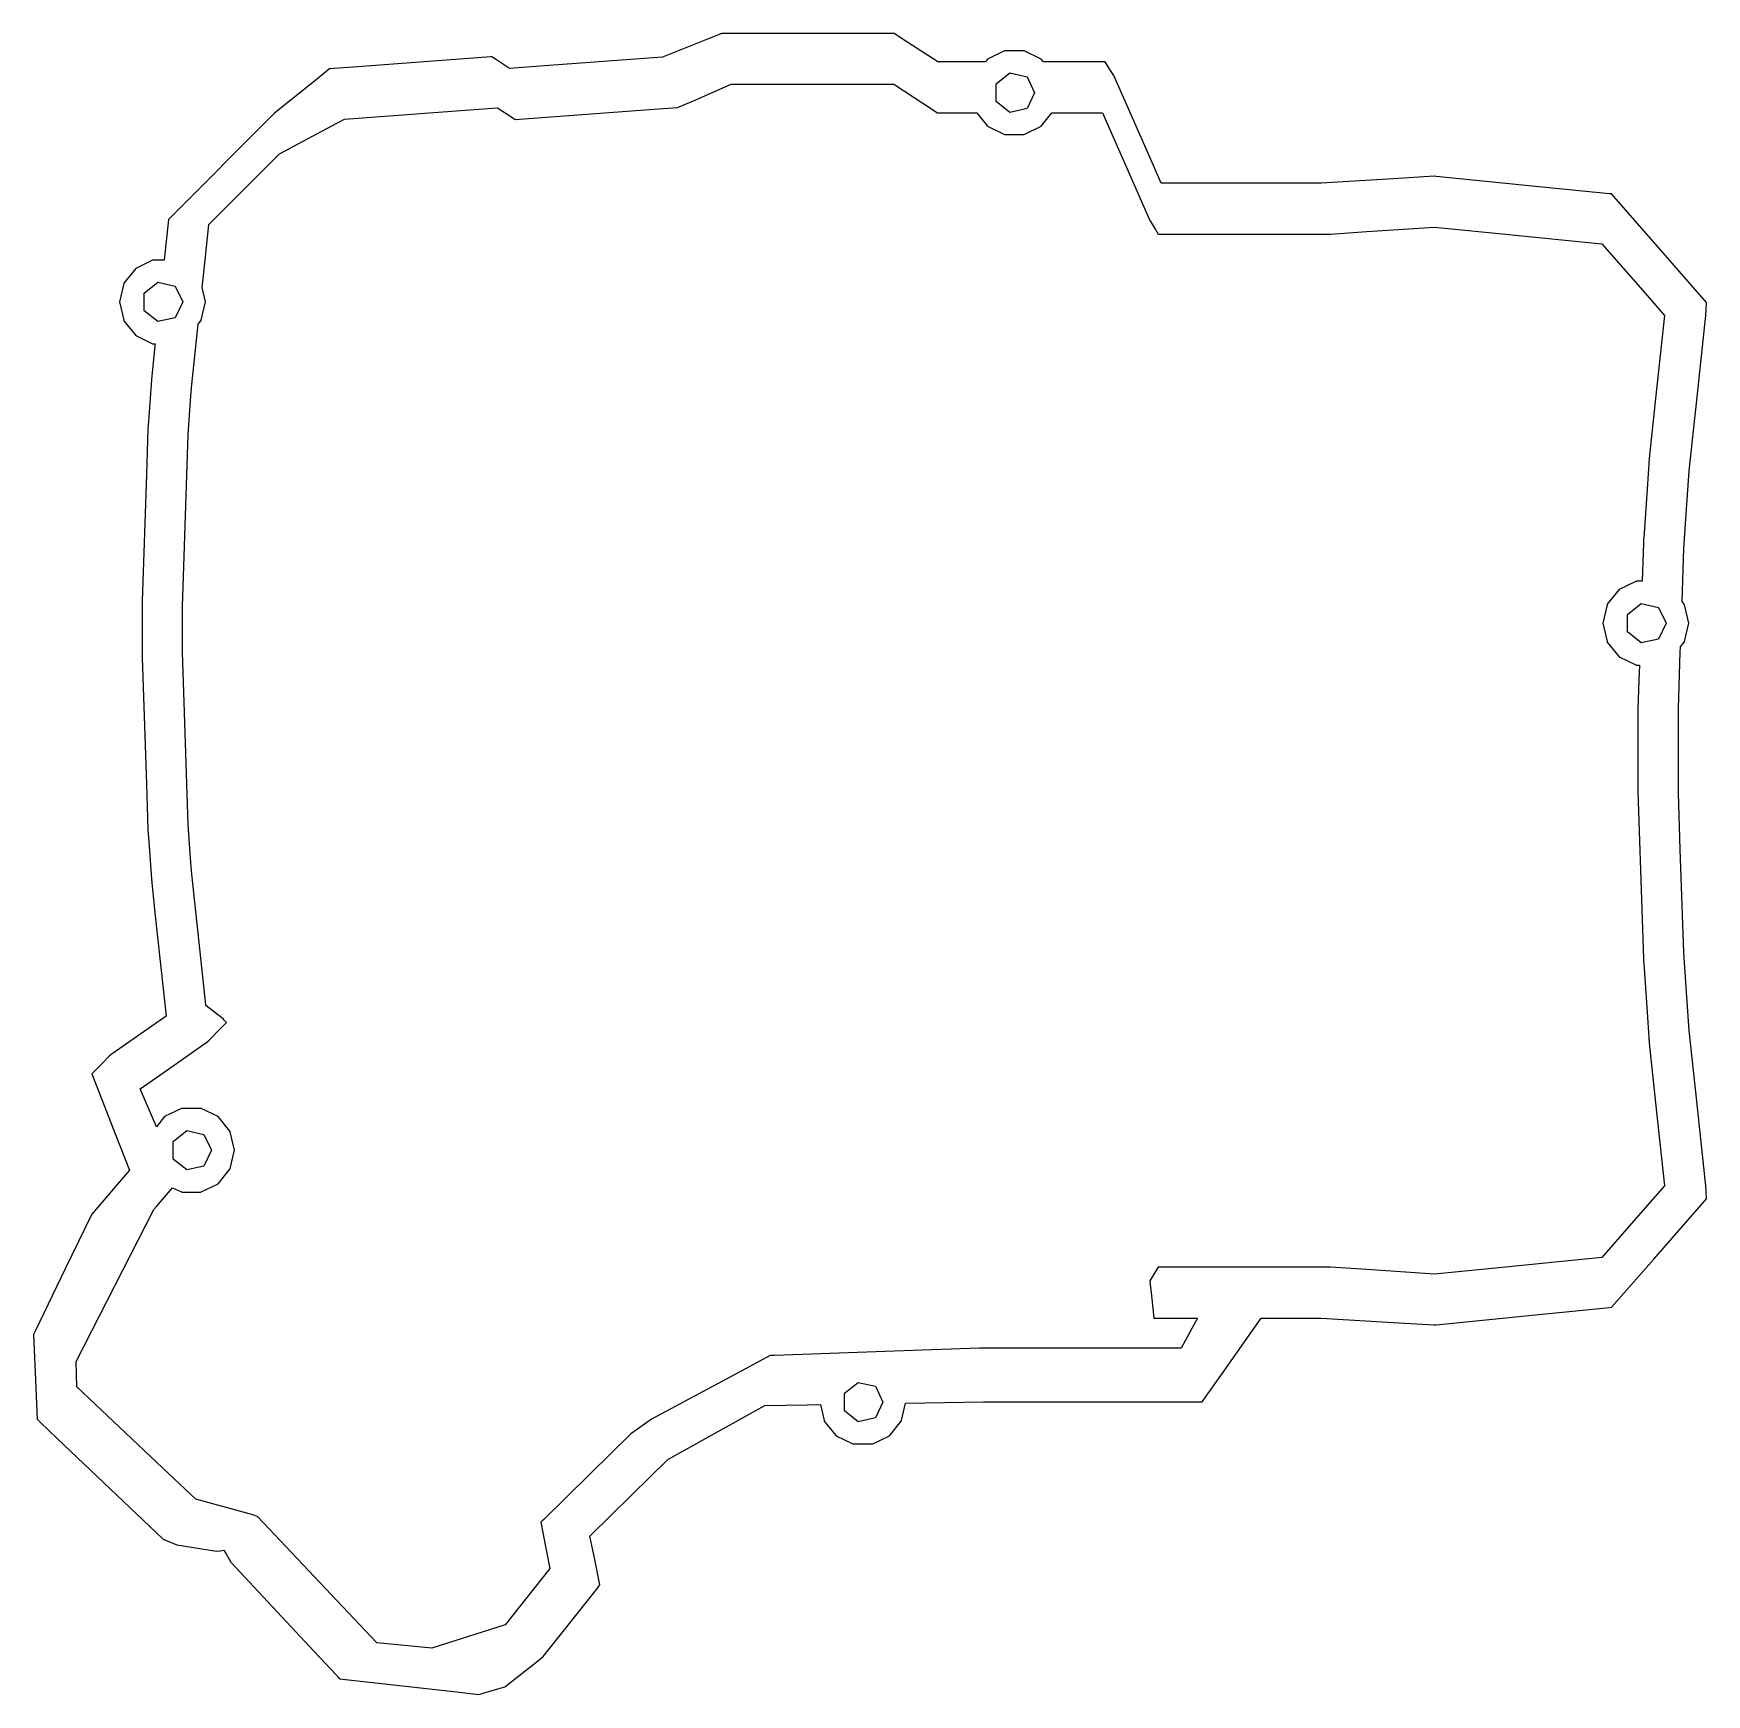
# Model space of a CAD drawing. Header units: metres. Extents: x -77 to 89, y -105 to 59.
import ezdxf

# ---------------------------------------------------------------- set-up
doc = ezdxf.new("R2010")
doc.units = ezdxf.units.M

msp = doc.modelspace()

# ---------------------------------------------------------------- linework, layer by layer
for p, q in [((-9.82343, 58.4202), (-14.2702, 56.6382)), ((-8.40341, 58.9893), (-9.82343, 58.4202)), ((-8.25381, 58.9893), (-8.40341, 58.9893)), ((-2.29021, 58.9893), (-8.25381, 58.9893)), ((8.64516, 58.9893), (-2.29021, 58.9893)), ((10.0062, 58.1042), (8.64516, 58.9893)), ((12.9819, 56.1693), (10.0062, 58.1042)), ((-31.2769, 56.6647), (-44.0049, 55.7349)), ((-31.2757, 56.6647), (-31.2769, 56.6647)), ((-31.1844, 56.6714), (-31.2757, 56.6647)), ((-30.8168, 56.4344), (-31.1844, 56.6714)), ((-31.1844, 56.6714), (-31.1844, 56.6714)), ((-30.8168, 56.4343), (-30.8168, 56.4344)), ((-29.4172, 55.5318), (-30.8168, 56.4343)), ((-14.2702, 56.6382), (-25.9664, 55.7838)), ((17.9053, 56.4522), (17.6797, 56.1693)), ((19.5793, 57.2583), (17.9053, 56.4522)), ((19.6107, 57.2734), (19.5793, 57.2583)), ((21.5034, 57.2734), (19.6107, 57.2734)), ((21.5348, 57.2583), (21.5034, 57.2734)), ((23.2088, 56.4522), (21.5348, 57.2583)), ((23.4344, 56.1693), (23.2088, 56.4522)), ((-47.2411, 55.4985), (-48.3852, 54.5705)), ((-44.0049, 55.7349), (-47.2411, 55.4985)), ((-25.9664, 55.7838), (-29.4172, 55.5318)), ((17.6797, 56.1693), (12.9819, 56.1693)), ((18.7551, 53.9948), (20.112, 55.0769)), ((20.112, 55.0769), (21.804, 54.6907)), ((21.804, 54.6907), (22.557, 53.127)), ((29.5476, 56.1693), (23.4344, 56.1693)), ((30.0798, 55.3175), (29.5476, 56.1693)), ((30.3845, 54.8299), (30.0798, 55.3175)), ((33.9439, 46.7565), (30.3845, 54.8299)), ((-48.3852, 54.5705), (-52.6845, 51.0832)), ((-11.2314, 52.3343), (-7.47972, 53.9544)), ((-7.47972, 53.9544), (4.07779, 53.9544)), ((4.07779, 53.9544), (8.60293, 53.9544)), ((8.60293, 53.9544), (11.4769, 52.0856)), ((18.7551, 52.2593), (18.7551, 53.9948)), ((22.557, 53.127), (21.804, 51.5634)), ((-45.7712, 50.5172), (-32.9278, 51.4553)), ((-32.9278, 51.4553), (-30.6242, 51.6236)), ((-30.6242, 51.6236), (-29.2018, 50.7064)), ((-28.857, 50.484), (-16.0307, 51.4209)), ((-16.0307, 51.4209), (-12.8002, 51.6568)), ((-12.8002, 51.6568), (-11.2314, 52.3343)), ((11.4769, 52.0856), (12.9397, 51.1344)), ((20.112, 51.1772), (18.7551, 52.2593)), ((21.804, 51.5634), (20.112, 51.1772)), ((-52.6845, 51.0832), (-63.1845, 40.5832)), ((-52.1845, 47.0832), (-47.0275, 49.8445)), ((-47.0275, 49.8445), (-45.7712, 50.5172)), ((-29.2018, 50.7064), (-29.2018, 50.7063)), ((-29.2018, 50.7063), (-28.857, 50.484)), ((12.9397, 51.1344), (16.8427, 51.1344)), ((16.8427, 51.1344), (17.9053, 49.8019)), ((17.9053, 49.8019), (19.5793, 48.9958)), ((21.5348, 48.9958), (23.2088, 49.8019)), ((23.2088, 49.8019), (24.2714, 51.1344)), ((24.2714, 51.1344), (24.9176, 51.1344)), ((24.9176, 51.1344), (29.2589, 51.1344)), ((29.2589, 51.1344), (31.9346, 45.0655)), ((19.5793, 48.9958), (19.6107, 48.9807)), ((19.6107, 48.9807), (21.5034, 48.9807)), ((21.5034, 48.9807), (21.5348, 48.9958)), ((-59.1845, 40.0832), (-52.1845, 47.0832)), ((35.0846, 44.1693), (33.9439, 46.7565)), ((31.9346, 45.0655), (33.9591, 40.4738)), ((62.105, 44.8543), (58.0587, 44.6065)), ((62.2902, 44.8358), (62.105, 44.8543)), ((62.301, 44.8348), (62.2902, 44.8358)), ((73.1306, 43.7566), (62.301, 44.8348)), ((40.3486, 44.1693), (35.0846, 44.1693)), ((40.552, 44.1693), (40.3486, 44.1693)), ((50.9209, 44.1693), (40.552, 44.1693)), ((58.0587, 44.6065), (50.9209, 44.1693)), ((79.4777, 43.1248), (73.1306, 43.7566)), ((79.665, 43.1061), (79.4777, 43.1248)), ((83.8457, 38.3325), (79.665, 43.1061)), ((-63.1845, 40.5832), (-63.6161, 36.5573)), ((-59.5639, 36.5442), (-59.1845, 40.0832)), ((33.9591, 40.4738), (34.5223, 39.5725)), ((55.4416, 39.3723), (62.1397, 39.8155)), ((62.1397, 39.8155), (68.1693, 39.2152)), ((34.5223, 39.5725), (34.796, 39.1344)), ((34.796, 39.1344), (46.7806, 39.1344)), ((46.7806, 39.1344), (51.6796, 39.1344)), ((51.6796, 39.1344), (51.6796, 39.1344)), ((51.6796, 39.1344), (51.8446, 39.1344)), ((51.8446, 39.1344), (55.4416, 39.3723)), ((68.1693, 39.2152), (78.7048, 38.1664)), ((78.7048, 38.1664), (78.7048, 38.1664)), ((78.7048, 38.1664), (82.7604, 33.5355)), ((89.0715, 32.3654), (83.8457, 38.3325)), ((-64.7616, 36.5422), (-66.4355, 35.7361)), ((-64.7302, 36.5573), (-64.7616, 36.5422)), ((-63.6161, 36.5573), (-64.7302, 36.5573)), ((-59.8548, 33.8305), (-59.5639, 36.5442)), ((-66.4355, 35.7361), (-67.5939, 34.2835)), ((-67.6234, 34.2223), (-68.0368, 32.4109)), ((-67.6156, 34.2562), (-67.6234, 34.2223)), ((-67.5939, 34.2835), (-67.6156, 34.2562)), ((-65.5857, 33.2787), (-64.2288, 34.3608)), ((-65.5857, 31.5432), (-65.5857, 33.2787)), ((-64.2288, 34.3608), (-62.5368, 33.9746)), ((-62.5368, 33.9746), (-61.7838, 32.4109)), ((-59.5308, 32.4109), (-59.8548, 33.8305)), ((82.7604, 33.5355), (84.9115, 31.0792)), ((-68.0368, 32.4109), (-67.6234, 30.5996)), ((-64.2288, 30.4611), (-65.5857, 31.5432)), ((-61.7838, 32.4109), (-62.5368, 30.8473)), ((-59.9442, 30.5996), (-59.5308, 32.4109)), ((89.0049, 31.0717), (89.0345, 31.6467)), ((89.0345, 31.6467), (89.0715, 32.3654)), ((-67.6234, 30.5996), (-67.6156, 30.5656)), ((-67.6156, 30.5656), (-67.5939, 30.5384)), ((-67.5939, 30.5384), (-66.4355, 29.0858)), ((-62.5368, 30.8473), (-64.2288, 30.4611)), ((-60.8831, 24.2386), (-60.2441, 30.1993)), ((-60.2441, 30.1993), (-59.9737, 30.5384)), ((-59.9737, 30.5384), (-59.952, 30.5656)), ((-59.952, 30.5656), (-59.9442, 30.5996)), ((84.9115, 31.0792), (84.0306, 22.8621)), ((88.1072, 22.6979), (88.9746, 30.7893)), ((88.9746, 30.7893), (89.0049, 31.0717)), ((88.9746, 30.7893), (88.9746, 30.7893)), ((88.9746, 30.7893), (88.9746, 30.7893)), ((-66.4355, 29.0858), (-64.7616, 28.2797)), ((-64.7616, 28.2797), (-64.7302, 28.2645)), ((-64.7302, 28.2645), (-64.5051, 28.2645)), ((-64.5051, 28.2645), (-64.5261, 28.0688)), ((-64.5261, 28.0688), (-64.8831, 24.7387)), ((-64.8831, 24.7387), (-65.1423, 21.0006)), ((-60.9617, 23.105), (-60.8831, 24.2386)), ((-61.2252, 19.3064), (-60.9617, 23.105)), ((84.0306, 22.8621), (83.3933, 16.9171)), ((87.3558, 15.6891), (88.1072, 22.6979)), ((-65.1423, 21.0006), (-65.2252, 19.8064)), ((-65.2252, 19.8064), (-65.378, 15.3198)), ((-61.6714, 6.21124), (-61.2252, 19.3064)), ((83.3933, 16.9171), (83.1829, 13.8831)), ((-65.378, 15.3198), (-65.8045, 2.80312)), ((87.0941, 11.9153), (87.3558, 15.6891)), ((87.3558, 15.6891), (87.3558, 15.6891)), ((83.1829, 13.8831), (82.8489, 9.06684)), ((86.8222, 7.99471), (87.0941, 11.9151)), ((87.0941, 11.9151), (87.0941, 11.9153)), ((82.832, 8.57112), (82.702, 4.75774)), ((82.8438, 8.91809), (82.832, 8.57112)), ((82.832, 8.57112), (82.832, 8.57112)), ((82.8489, 9.06684), (82.8438, 8.91809)), ((86.6441, 2.76731), (86.8222, 7.99471)), ((-61.8045, 2.30312), (-61.6714, 6.21124)), ((80.4082, 3.9365), (79.2498, 2.48392)), ((82.0822, 4.74262), (80.4082, 3.9365)), ((82.1136, 4.75774), (82.0822, 4.74262)), ((82.702, 4.75774), (82.1136, 4.75774)), ((-65.8045, 2.80312), (-65.8045, -2.80312)), ((-61.8045, -2.30312), (-61.8045, 2.30312)), ((79.2204, 2.4227), (78.8069, 0.61136)), ((79.2281, 2.45667), (79.2204, 2.4227)), ((79.2498, 2.48392), (79.2281, 2.45667)), ((81.258, 1.47912), (82.6149, 2.56121)), ((82.6149, 2.56121), (84.3069, 2.17502)), ((84.3069, 2.17502), (85.06, 0.61136)), ((86.8701, 2.48392), (86.6441, 2.76731)), ((86.8918, 2.45667), (86.8701, 2.48392)), ((86.8995, 2.4227), (86.8918, 2.45667)), ((87.313, 0.61136), (86.8995, 2.4227)), ((78.8069, 0.61136), (79.2204, -1.19999)), ((81.258, -0.25641), (81.258, 1.47912)), ((85.06, 0.61136), (84.3069, -0.95231)), ((86.8995, -1.19999), (87.313, 0.61136)), ((79.2204, -1.19999), (79.2281, -1.23396)), ((79.2281, -1.23396), (79.2498, -1.2612)), ((79.2498, -1.2612), (80.4082, -2.71379)), ((82.6149, -1.3385), (81.258, -0.25641)), ((84.3069, -0.95231), (82.6149, -1.3385)), ((86.4906, -1.73706), (86.8701, -1.2612)), ((86.8701, -1.2612), (86.8918, -1.23396)), ((86.8918, -1.23396), (86.8995, -1.19999)), ((-65.8045, -2.80312), (-65.378, -15.3198)), ((-61.6714, -6.21124), (-61.8045, -2.30312)), ((80.4082, -2.71379), (82.0822, -3.51991)), ((86.2841, -7.79744), (86.4733, -2.24445)), ((86.4733, -2.24409), (86.4906, -1.73706)), ((86.4733, -2.24445), (86.4733, -2.24409)), ((82.0822, -3.51991), (82.1136, -3.53503)), ((82.1136, -3.53503), (82.4195, -3.53503)), ((82.4195, -3.53503), (82.3689, -5.01936)), ((-61.2252, -19.3064), (-61.6714, -6.21124)), ((82.3689, -5.01936), (82.2695, -7.93643)), ((82.2682, -8.01441), (82.262, -8.3777)), ((82.2695, -7.93643), (82.2682, -8.01441)), ((86.2841, -16.2026), (86.2841, -7.79744)), ((82.262, -8.3777), (82.262, -15.6223)), ((-65.378, -15.3198), (-65.2252, -19.8064)), ((82.262, -15.6223), (82.2682, -15.9856)), ((82.2682, -15.9856), (82.2695, -16.0636)), ((82.2695, -16.0636), (82.3689, -18.9806)), ((86.4733, -21.7555), (86.2841, -16.2026)), ((-65.2252, -19.8064), (-65.1423, -21.0006)), ((-60.9617, -23.105), (-61.2252, -19.3064)), ((82.3689, -18.9806), (82.832, -32.5711)), ((-65.1423, -21.0006), (-64.8831, -24.7387)), ((-60.8831, -24.2386), (-60.9617, -23.105)), ((86.4733, -21.7559), (86.4733, -21.7555)), ((86.8222, -31.9947), (86.4733, -21.7559)), ((-64.8831, -24.7387), (-64.5261, -28.0688)), ((-59.5639, -36.5442), (-60.8831, -24.2386)), ((-64.5261, -28.0688), (-63.4315, -38.2789)), ((82.832, -32.5711), (82.832, -32.5711)), ((82.832, -32.5711), (82.8438, -32.9181)), ((82.8438, -32.9181), (82.8489, -33.0668)), ((82.8489, -33.0668), (83.1829, -37.8831)), ((87.0941, -35.9151), (86.8222, -31.9947)), ((87.0941, -35.9153), (87.0941, -35.9151)), ((87.3558, -39.6891), (87.0941, -35.9153)), ((-59.4918, -37.2167), (-59.5639, -36.5442)), ((-58.7618, -37.7845), (-59.4918, -37.2167)), ((-57.7778, -38.5498), (-58.7618, -37.7845)), ((83.1829, -37.8831), (83.3933, -40.9171)), ((-64.839, -39.2671), (-68.7527, -42.0149)), ((-63.4315, -38.2789), (-64.839, -39.2671)), ((-59.2005, -40.7101), (-58.0021, -39.4871)), ((-58.0021, -39.4871), (-57.4554, -38.9291)), ((-57.6685, -38.6784), (-57.7778, -38.5498)), ((-57.4554, -38.9291), (-57.6685, -38.6784)), ((-57.4554, -38.9291), (-57.4554, -38.9291)), ((88.1072, -46.6979), (87.3558, -39.6891)), ((87.3558, -39.6891), (87.3558, -39.6891)), ((-63.6327, -43.8219), (-59.4901, -40.9134)), ((-59.4901, -40.9134), (-59.3994, -40.8497)), ((-59.3994, -40.8497), (-59.2005, -40.7101)), ((83.3933, -40.9171), (84.0306, -46.8621)), ((-69.8679, -43.0607), (-70.7875, -43.9992)), ((-69.0424, -42.2182), (-69.8679, -43.0607)), ((-68.9054, -42.122), (-69.0424, -42.2182)), ((-68.7527, -42.0149), (-68.9054, -42.122)), ((-68.9054, -42.122), (-68.9054, -42.122)), ((-70.7875, -43.9992), (-68.3914, -50.0982)), ((-65.9891, -45.4763), (-63.6327, -43.8219)), ((-64.3684, -49.229), (-65.9891, -45.4763)), ((-61.9004, -47.4271), (-63.5743, -48.2332)), ((-61.869, -47.412), (-61.9004, -47.4271)), ((-59.9762, -47.412), (-61.869, -47.412)), ((-59.9448, -47.4271), (-59.9762, -47.412)), ((-58.2709, -48.2332), (-59.9448, -47.4271)), ((84.0306, -46.8621), (84.9115, -55.0792)), ((88.9746, -54.7893), (88.1072, -46.6979)), ((-63.5743, -48.2332), (-64.3684, -49.229)), ((-62.7245, -50.6906), (-61.3676, -49.6085)), ((-61.3676, -49.6085), (-59.6756, -49.9947)), ((-57.1125, -49.6858), (-58.2709, -48.2332)), ((-57.0908, -49.713), (-57.1125, -49.6858)), ((-68.3914, -50.0982), (-67.0376, -53.5443)), ((-62.7245, -52.4261), (-62.7245, -50.6906)), ((-59.6756, -49.9947), (-58.9226, -51.5583)), ((-57.083, -49.747), (-57.0908, -49.713)), ((-56.6696, -51.5583), (-57.083, -49.747)), ((-61.3676, -53.5082), (-62.7245, -52.4261)), ((-58.9226, -51.5583), (-59.6756, -53.122)), ((-57.083, -53.3697), (-56.6696, -51.5583)), ((-67.0376, -53.5443), (-70.7729, -57.8864)), ((-59.6756, -53.122), (-61.3676, -53.5082)), ((-58.2709, -54.8835), (-57.1125, -53.4309)), ((-57.1125, -53.4309), (-57.0908, -53.4037)), ((-57.0908, -53.4037), (-57.083, -53.3697)), ((-64.3721, -57.1108), (-62.7836, -55.2643)), ((-62.7836, -55.2643), (-61.9004, -55.6896)), ((-61.9004, -55.6896), (-61.869, -55.7047)), ((-61.869, -55.7047), (-59.9762, -55.7047)), ((-59.9762, -55.7047), (-59.9448, -55.6896)), ((-59.9448, -55.6896), (-58.2709, -54.8835)), ((84.9115, -55.0792), (82.7604, -57.5355)), ((89.0049, -55.0717), (88.9746, -54.7893)), ((88.9746, -54.7893), (88.9746, -54.7893)), ((88.9746, -54.7893), (88.9746, -54.7893)), ((89.0345, -55.6467), (89.0049, -55.0717)), ((89.0715, -56.3654), (89.0345, -55.6467)), ((-70.7729, -57.8864), (-73.4021, -63.2985)), ((-72.3422, -72.4845), (-64.6514, -57.4355)), ((-64.6514, -57.4355), (-64.3908, -57.1326)), ((-64.3908, -57.1326), (-64.3721, -57.1108)), ((82.7604, -57.5355), (78.7048, -62.1664)), ((83.8457, -62.3325), (89.0715, -56.3654)), ((78.7048, -62.1664), (68.1693, -63.2152)), ((78.7048, -62.1664), (78.7048, -62.1664)), ((79.665, -67.1061), (83.8457, -62.3325)), ((-73.4021, -63.2985), (-76.3659, -69.3994)), ((34.5223, -63.5725), (33.9591, -64.4738)), ((33.9591, -64.4738), (33.9752, -64.624)), ((34.796, -63.1344), (34.5223, -63.5725)), ((46.7806, -63.1344), (34.796, -63.1344)), ((51.6796, -63.1344), (46.7806, -63.1344)), ((51.8446, -63.1344), (51.6796, -63.1344)), ((51.6796, -63.1344), (51.6796, -63.1344)), ((55.4416, -63.3723), (51.8446, -63.1344)), ((62.1397, -63.8155), (55.4416, -63.3723)), ((68.1693, -63.2152), (62.1397, -63.8155)), ((33.9752, -64.624), (34.0827, -65.6273)), ((34.0827, -65.6273), (34.3212, -67.8515)), ((34.3212, -67.8515), (34.3212, -67.8515)), ((34.3212, -67.8515), (34.3553, -68.1693)), ((62.301, -68.8348), (73.1306, -67.7566)), ((73.1306, -67.7566), (79.4777, -67.1248)), ((79.4777, -67.1248), (79.665, -67.1061)), ((-76.3659, -69.3994), (-76.5559, -69.7906)), ((34.3553, -68.1693), (34.5066, -68.1693)), ((34.5066, -68.1693), (38.6895, -68.1693)), ((38.3272, -68.8285), (37.0527, -71.1474)), ((38.6895, -68.1693), (38.3272, -68.8285)), ((41.1375, -73.6167), (44.9805, -68.1693)), ((44.9805, -68.1693), (50.9209, -68.1693)), ((50.9209, -68.1693), (58.0587, -68.6065)), ((58.0587, -68.6065), (62.105, -68.8543)), ((62.105, -68.8543), (62.2902, -68.8358)), ((62.2902, -68.8358), (62.301, -68.8348)), ((-76.5559, -69.7906), (-76.3204, -75.0931)), ((17.1063, -71.1474), (12.3474, -71.318)), ((33.3681, -71.1474), (17.1063, -71.1474)), ((37.0527, -71.1474), (33.3681, -71.1474)), ((-72.2573, -74.9763), (-72.3422, -72.4845)), ((-3.61724, -71.8911), (-7.42244, -73.9301)), ((-3.51859, -71.8874), (-3.61724, -71.8911)), ((-3.19638, -71.8751), (-3.51859, -71.8874)), ((12.3474, -71.318), (-3.19638, -71.8751)), ((-7.42269, -73.9303), (-15.3751, -78.1916)), ((-7.42244, -73.9301), (-7.42269, -73.9303)), ((39.1376, -76.4515), (41.1375, -73.6167)), ((-76.3204, -75.0931), (-76.1827, -78.1948)), ((-63.1931, -83.5547), (-72.2573, -74.9763)), ((3.74254, -75.6203), (5.09943, -74.5382)), ((3.74254, -77.3558), (3.74254, -75.6203)), ((5.09943, -74.5382), (6.79145, -74.9244)), ((6.79145, -74.9244), (7.54447, -76.4881)), ((-12.6497, -81.5516), (-4.14724, -76.8144)), ((-4.14724, -76.8144), (-0.01025, -76.7451)), ((-0.01025, -76.7451), (1.34492, -76.7223)), ((1.34492, -76.7223), (1.70488, -78.2994)), ((5.09943, -78.4379), (3.74254, -77.3558)), ((7.54447, -76.4881), (6.79145, -78.0517)), ((9.38407, -78.2994), (9.77629, -76.581)), ((9.77629, -76.581), (17.5009, -76.4515)), ((17.5009, -76.4515), (22.0557, -76.4515)), ((22.0557, -76.4515), (22.1836, -76.4515)), ((22.1836, -76.4515), (39.1376, -76.4515)), ((-76.1827, -78.1948), (-75.8636, -78.4981)), ((-75.8636, -78.4981), (-74.1985, -80.0811)), ((-16.7579, -79.1551), (-17.4195, -79.6161)), ((-16.7578, -79.1551), (-16.7579, -79.1551)), ((-15.3751, -78.1916), (-16.7578, -79.1551)), ((1.70488, -78.2994), (1.71264, -78.3334)), ((1.71264, -78.3334), (1.73436, -78.3606)), ((1.73436, -78.3606), (2.89276, -79.8132)), ((6.79145, -78.0517), (5.09943, -78.4379)), ((8.19619, -79.8132), (9.35458, -78.3606)), ((9.35458, -78.3606), (9.37631, -78.3334)), ((9.37631, -78.3334), (9.38407, -78.2994)), ((-74.1985, -80.0811), (-63.7146, -90.0482)), ((-17.4195, -79.6161), (-21.4721, -83.6066)), ((2.89276, -79.8132), (4.56669, -80.6193)), ((4.56669, -80.6193), (4.59809, -80.6345)), ((4.59809, -80.6345), (6.49086, -80.6345)), ((6.49086, -80.6345), (6.52226, -80.6193)), ((6.52226, -80.6193), (8.19619, -79.8132)), ((-17.3249, -85.6848), (-13.75, -82.1646)), ((-13.75, -82.1646), (-12.6497, -81.5516)), ((-60.4903, -86.1126), (-63.1931, -83.5547)), ((-21.4723, -83.6068), (-26.0634, -88.1275)), ((-21.4721, -83.6066), (-21.4723, -83.6068)), ((-54.8228, -87.6335), (-60.4903, -86.1126)), ((-21.4741, -89.7703), (-17.3251, -85.685)), ((-17.3251, -85.685), (-17.3249, -85.6848)), ((-54.3571, -87.8308), (-54.8228, -87.6335)), ((-45.3949, -97.3235), (-54.3571, -87.8308)), ((-26.1835, -88.2458), (-26.3154, -88.3757)), ((-26.3154, -88.3757), (-25.8587, -90.7689)), ((-26.0634, -88.1275), (-26.1835, -88.2458)), ((-63.7146, -90.0482), (-62.3522, -90.6155)), ((-62.3522, -90.6155), (-58.4215, -91.2386)), ((-25.8587, -90.7689), (-25.4428, -92.9488)), ((-20.9975, -92.0829), (-21.4741, -89.7703)), ((-58.4215, -91.2386), (-58.0743, -91.2031)), ((-58.0743, -91.2031), (-57.7253, -91.1443)), ((-57.7253, -91.1443), (-57.4539, -91.587)), ((-57.4539, -91.587), (-57.0031, -92.3223)), ((-57.0031, -92.3223), (-48.7698, -101.165)), ((-20.4813, -94.5881), (-20.9975, -92.0829)), ((-25.4428, -92.9488), (-29.853, -98.5251)), ((-24.1398, -99.214), (-20.7012, -94.8663)), ((-20.7012, -94.8663), (-20.5849, -94.7192)), ((-20.7012, -94.8663), (-20.7012, -94.8663)), ((-20.5849, -94.7191), (-20.4813, -94.5881)), ((-20.5849, -94.7192), (-20.5849, -94.7191)), ((-20.4813, -94.5881), (-20.4813, -94.5881)), ((-42.5758, -100.309), (-45.3949, -97.3235)), ((-29.853, -98.5251), (-37.126, -100.852)), ((-26.096, -101.687), (-24.1398, -99.214)), ((-37.126, -100.852), (-42.5758, -100.309)), ((-42.5758, -100.309), (-42.5758, -100.309)), ((-37.126, -100.852), (-37.126, -100.852)), ((-48.7698, -101.165), (-46.6046, -103.49)), ((-29.8913, -104.684), (-26.98, -102.385)), ((-26.98, -102.385), (-26.096, -101.687)), ((-46.6046, -103.49), (-46.6046, -103.49)), ((-46.6046, -103.49), (-46.3379, -103.777)), ((-46.3379, -103.777), (-46.2537, -103.867)), ((-46.2537, -103.867), (-34.6934, -105.183)), ((-34.6934, -105.183), (-32.466, -105.437)), ((-32.466, -105.437), (-31.7186, -105.218)), ((-31.7186, -105.218), (-30.5769, -104.884)), ((-30.5769, -104.884), (-29.8913, -104.684))]:
    msp.add_line(p, q)

doc.saveas('drawing.dxf')
